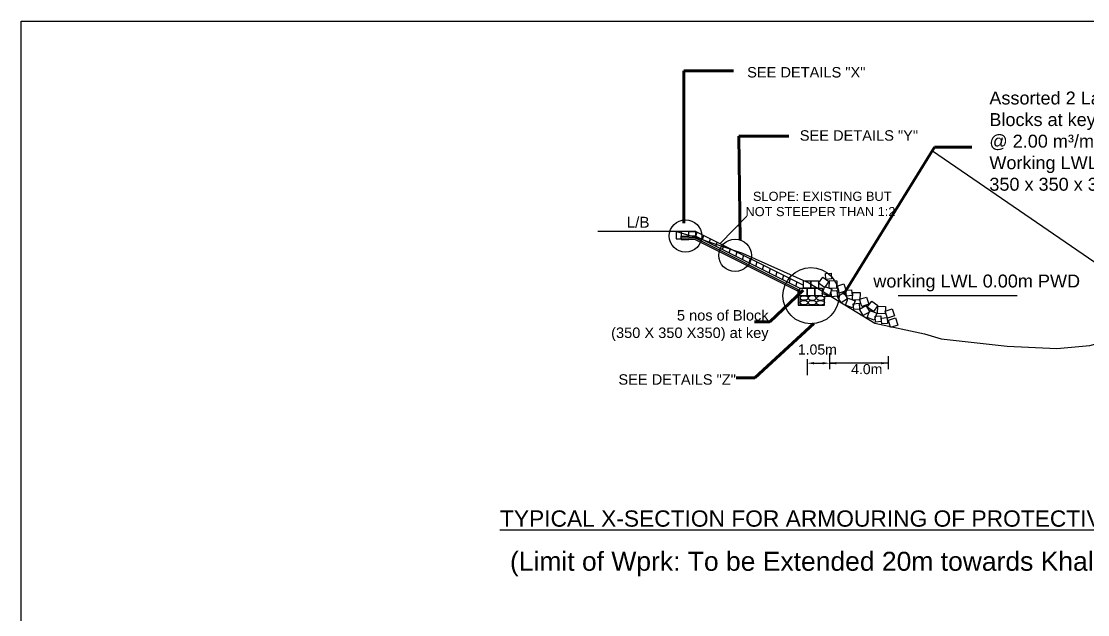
# Model space of a CAD drawing. Header units: inches. Extents: x 89000 to 1304432, y -10828 to 220529.
# Drawn here: x 731828 to 738275, y 81302 to 84888 of the extents above; entities that cross this region are included whole.
import ezdxf

# ---------------------------------------------------------------- set-up
doc = ezdxf.new("R2010")
doc.units = ezdxf.units.IN
doc.header["$LTSCALE"] = 7
doc.header["$MEASUREMENT"] = 0
doc.layers.add('LINE', color=7, linetype='Continuous')
doc.styles.get("Standard").update_dxf_attribs({"font": 'arial.ttf'})
doc.dimstyles.get("Standard").update_dxf_attribs({"dimtxt": 0.18, "dimasz": 0.18, "dimexe": 0.18, "dimexo": 0.0625, "dimgap": 0.09, "dimtad": 0, "dimtih": 1, "dimtoh": 1, "dimdec": 4, "dimzin": 0, "dimdsep": 46, "dimtxsty": 'Standard', "dimcen": 0.09, "dimadec": 0, "dimazin": 0, "dimtfac": 1, "dimtdec": 4, "dimtofl": 0, "dimtmove": 0, "dimatfit": 3, "dimfxl": 1, "dimtolj": 1, "dimtzin": 0, "dimarcsym": 0})

msp = doc.modelspace()

# ---------------------------------------------------------------- hatches: boundary and pattern name
at = {"linetype": 'Continuous', "lineweight": -3, "ltscale": 0.5}
h = msp.add_hatch(dxfattribs=at)
h.set_pattern_fill('JIS_RC_10', color=0, scale=100, style=0)
h.set_pattern_definition([(45, (687937.3, 147652.8), (-707.107, 707.107), []), (45, (688009.8, 147652.8), (-707.107, 707.107), []), (45, (688082.3, 147652.8), (-707.107, 707.107), [])])
edge = h.paths.add_edge_path()
edge.add_ellipse((736610.14473, 83215.65126), major_axis=(-24.45533, 0), ratio=0.5608000875, start_angle=0, end_angle=360, ccw=False)

# ---------------------------------------------------------------- linework, layer by layer
at = {"color": 0, "linetype": 'Continuous', "lineweight": -3, "ltscale": 0.5}
for p, q in [((735407.54946, 83618.77336), (735313.38999, 83618.77336)), ((735906.90022, 83618.77336), (735379.99704, 83618.77336)), ((735787.89957, 83618.77336), (735787.89957, 83573.77336)), ((735862.89957, 83618.77336), (735787.89957, 83618.77336)), ((735787.89957, 83573.77336), (735817.89957, 83573.77336)), ((735817.89957, 83618.77336), (735817.89957, 83588.77336)), ((735817.89957, 83588.77336), (735862.89957, 83588.77336)), ((735817.89957, 83573.77336), (735817.89957, 83588.77336)), ((735817.89957, 83578.77336), (735862.89957, 83578.77336)), ((735817.89957, 83573.77336), (735817.89957, 83568.77336)), ((735817.89957, 83568.77336), (735862.89957, 83568.77336)), ((735862.89957, 83588.77336), (735862.89957, 83618.77336)), ((735862.89957, 83618.77336), (735906.90022, 83618.77336)), ((735906.90022, 83588.77336), (735862.89957, 83588.77336)), ((735903.03803, 83578.77336), (735862.89957, 83578.77336)), ((735901.95618, 83568.77336), (735862.89957, 83568.77336)), ((735883.03803, 83588.77336), (735883.35458, 83588.61509)), ((735901.95618, 83568.77336), (736525.0127, 83257.2451)), ((735903.03803, 83578.77336), (736525.0127, 83267.78603)), ((735906.90022, 83618.77336), (736557.44738, 83293.49979)), ((735906.90022, 83588.77336), (735906.90022, 83618.77336)), ((735906.90022, 83588.77336), (735914.94994, 83614.7485)), ((735906.90022, 83588.77336), (736534.90052, 83274.77321)), ((735947.14944, 83568.64875), (735955.19917, 83594.62389)), ((735947.14944, 83568.64875), (735955.19917, 83594.62389)), ((735987.39867, 83548.52414), (735995.44839, 83574.49928)), ((735987.39867, 83548.52414), (735995.44839, 83574.49928)), ((736027.64789, 83528.39953), (736035.69761, 83554.37467)), ((736027.64789, 83528.39953), (736035.69761, 83554.37467)), ((736067.89712, 83508.27492), (736075.94684, 83534.25006)), ((736067.89712, 83508.27492), (736075.94684, 83534.25006)), ((736108.14634, 83488.15031), (736116.19606, 83514.12544)), ((736108.14634, 83488.15031), (736116.19606, 83514.12544)), ((736148.39556, 83468.02569), (736156.44528, 83494.00083)), ((736188.64479, 83447.90108), (736196.69451, 83473.87622)), ((736228.89401, 83427.77647), (736236.94373, 83453.75161)), ((736269.14323, 83407.65186), (736277.19295, 83433.627)), ((736269.14323, 83407.65186), (736277.19295, 83433.627)), ((736309.39246, 83387.52725), (736317.44218, 83413.50239)), ((736349.64168, 83367.40263), (736357.6914, 83393.37777)), ((736389.8909, 83347.27802), (736397.94062, 83373.25316)), ((736430.14013, 83327.15341), (736438.18985, 83353.12855)), ((736430.14013, 83327.15341), (736438.18985, 83353.12855)), ((736470.38935, 83307.0288), (736478.43907, 83333.00394)), ((736510.63857, 83286.90419), (736518.6883, 83312.87933)), ((736524.90052, 83229.77336), (736525.0127, 83267.78603)), ((736525.0127, 83267.78603), (736525.0127, 83173.30076)), ((736525.0127, 83229.77336), (736524.90052, 83229.77336)), ((736525.0127, 83173.30076), (736685.06414, 83173.30076)), ((736534.90052, 83229.77336), (736534.90052, 83173.30076)), ((736685.06414, 83173.30076), (736685.06414, 83226.59008)), ((736685.06414, 83226.59008), (736721.64432, 83226.59008)), ((737848.20784, 83229.77336), (737129.97547, 83229.77336)), ((736713.92331, 82883.1382), (736713.92331, 82785.45536)), ((737068.18872, 82864.08507), (737068.18872, 82785.45536)), ((736578.92376, 82846.60052), (736578.92376, 82749.64578)), ((736619.67376, 82821.85536), (736673.17331, 82821.85536)), ((737068.18872, 82821.85536), (736713.92331, 82821.85536)), ((736713.92331, 82821.85536), (736754.67331, 82821.85536))]:
    msp.add_line(p, q, dxfattribs=at)
for points in [[(735789.10997, 83618.77336), (735889.10997, 83586.77336), (736189.10997, 83486.77336), (736589.10997, 83306.77336), (736989.10997, 83064.77336), (737289.10997, 82999.77336), (737389.10997, 82969.77336), (737789.10997, 82924.77336), (738089.10997, 82909.77336), (738289.10997, 82929.77336), (738589.10997, 83009.77336), (739389.10997, 83486.77336), (739889.10997, 83521.77336), (739989.10997, 83595.77336)], [(736692.51086, 83328.53673), (736689.44913, 83363.40256), (736724.31496, 83366.46428), (736727.37668, 83331.59846), (736692.51086, 83328.53673)], [(736557.44738, 83319.77306), (736602.44723, 83319.77306), (736602.44723, 83274.77321), (736557.44738, 83274.77321), (736557.44738, 83319.77306)], [(736602.44723, 83319.77306), (736647.44708, 83319.77306), (736647.44708, 83274.77321), (736602.44723, 83274.77321), (736602.44723, 83319.77306)], [(736674.04999, 83341.80764), (736710.40856, 83315.29246), (736683.89337, 83278.93389), (736647.53481, 83305.44908), (736674.04999, 83341.80764)], [(736714.58138, 83321.18149), (736759.54, 83319.25202), (736757.61052, 83274.2934), (736712.65191, 83276.22288), (736714.58138, 83321.18149)], [(736801.76101, 83301.50523), (736815.50262, 83258.6547), (736772.65209, 83244.91308), (736758.91048, 83287.76362), (736801.76101, 83301.50523)], [(736534.90052, 83274.77321), (736579.90037, 83274.77321), (736579.90037, 83229.77336), (736534.90052, 83229.77336), (736534.90052, 83274.77321)], [(736579.90037, 83274.77321), (736624.90022, 83274.77321), (736624.90022, 83229.77336), (736579.90037, 83229.77336), (736579.90037, 83274.77321)], [(736624.90022, 83274.77321), (736669.90007, 83274.77321), (736669.90007, 83229.77336), (736624.90022, 83229.77336), (736624.90022, 83274.77321)], [(736728.95098, 83269.51507), (736712.79058, 83227.51695), (736670.79247, 83243.67735), (736686.95287, 83285.67547), (736728.95098, 83269.51507)], [(736727.42155, 83223.55474), (736724.35982, 83258.42057), (736759.22565, 83261.4823), (736762.28737, 83226.61647), (736727.42155, 83223.55474)], [(736800.30965, 83248.64926), (736823.50859, 83210.0901), (736784.94943, 83186.89115), (736761.75049, 83225.45031), (736800.30965, 83248.64926)], [(736816.54516, 83227.73614), (736813.48343, 83262.60196), (736848.34926, 83265.66369), (736851.41098, 83230.79786), (736816.54516, 83227.73614)], [(736854.42477, 83250.1344), (736899.38339, 83248.20492), (736897.45391, 83203.2463), (736852.49529, 83205.17578), (736854.42477, 83250.1344)], [(736868.79437, 83198.46797), (736852.63397, 83156.46986), (736810.63585, 83172.63026), (736826.79625, 83214.62837), (736868.79437, 83198.46797)], [(736861.18629, 83145.82803), (736858.12456, 83180.69386), (736892.99039, 83183.75558), (736896.05212, 83148.88975), (736861.18629, 83145.82803)], [(736938.56316, 83221.95623), (736952.30477, 83179.10569), (736909.45424, 83165.36408), (736895.71262, 83208.21461), (736938.56316, 83221.95623)], [(736969.54585, 83196.6784), (737005.90441, 83170.16322), (736979.38923, 83133.80466), (736943.03067, 83160.31984), (736969.54585, 83196.6784)], [(736934.07439, 83170.92254), (736957.27333, 83132.36338), (736918.71417, 83109.16444), (736895.51523, 83147.7236), (736934.07439, 83170.92254)], [(737000.38186, 83123.43748), (736984.22146, 83081.43937), (736942.22334, 83097.59977), (736958.38374, 83139.59788), (737000.38186, 83123.43748)], [(736992.77378, 83070.79754), (736989.71205, 83105.66337), (737024.57788, 83108.72509), (737027.6396, 83073.85927), (736992.77378, 83070.79754)], [(737007.42767, 83166.70017), (737052.38629, 83164.77069), (737050.45681, 83119.81207), (737005.4982, 83121.74155), (737007.42767, 83166.70017)], [(737093.86235, 83150.74605), (737107.60396, 83107.89552), (737064.75343, 83094.15391), (737051.01182, 83137.00444), (737093.86235, 83150.74605)], [(737030.74922, 83059.49977), (737027.6875, 83094.3656), (737062.55332, 83097.42732), (737065.61505, 83062.5615), (737030.74922, 83059.49977)], [(737113.09283, 83095.06729), (737126.83444, 83052.21676), (737083.98391, 83038.47515), (737070.2423, 83081.32568), (737113.09283, 83095.06729)]]:
    msp.add_lwpolyline(points, dxfattribs=at)
msp.add_circle((736602.4003, 83229.77336), 169.80215, dxfattribs=at)
for centre in [(736560.30354, 83188.06772), (736560.93995, 83215.96815), (736609.50831, 83187.75083), (736659.66642, 83187.11705), (736660.30283, 83215.01748)]:
    msp.add_ellipse(centre, major_axis=(24.751, 0), ratio=0.5541008648, dxfattribs=at)
at = {"color": 0, "linetype": 'Continuous', "lineweight": -3, "ltscale": 0.5, "extrusion": (0, 0, -1)}
msp.add_ellipse((736610.14473, 83215.65126), major_axis=(-24.45533, 0), ratio=0.5608000875, dxfattribs=at)
at = {"color": 0, "linetype": 'Continuous', "lineweight": -3, "ltscale": 0.5}
for points in [[(736619.67376, 82828.64703), (736619.67376, 82815.06369), (736578.92376, 82821.85536)], [(736673.17331, 82828.64703), (736673.17331, 82815.06369), (736713.92331, 82821.85536)], [(736754.67331, 82828.64703), (736754.67331, 82815.06369), (736713.92331, 82821.85536)], [(737027.43872, 82828.64703), (737027.43872, 82815.06369), (737068.18872, 82821.85536)]]:
    msp.add_solid(points, dxfattribs=at)
at = {"layer": 'LINE', "color": 0, "linetype": 'ByBlock', "lineweight": -3, "ltscale": 0.5}
msp.add_lwpolyline([(731827.86521, 84888.43534), (742245.50626, 84888.43534), (742245.50626, 77714.7686), (731827.86521, 77714.7686)], close=True, dxfattribs=at)
at = {"layer": 'LINE', "color": 0, "lineweight": -3, "ltscale": 0.5}
for centre in [(735843.90462, 83590.85077), (736143.67766, 83473.61476)]:
    msp.add_circle(centre, 98.143, dxfattribs=at)

# ---------------------------------------------------------------- texts
at = {"color": 7, "lineweight": 30, "ltscale": 0.18, "attachment_point": 1}
for s, insert, char_height, width in [('{\\LTYPICAL X-SECTION FOR ARMOURING OF PROTECTIVE WORK AT CONFLUENCE OF KHAL}', (734721.90343, 81931.97096), 98.488466, 6577.0551608), ('(Limit of Wprk: To be Extended 20m towards Khal from Confluence of Khal and River)', (734782.29559, 81681.57096), 114.5014632, 6118.5201198)]:
    msp.add_mtext(s, dxfattribs=dict(at, insert=insert, char_height=char_height, width=width))
at = {"layer": 'LINE', "color": 0, "linetype": 'ByBlock', "lineweight": -3, "ltscale": 0.5}
for s, p in [('1.05m', (736523.03973, 82874.17971)), ('4.0m', (736845.19241, 82755.62684))]:
    msp.add_text(s, height=60.774145, dxfattribs=at).set_placement(p)
for s, insert, char_height, attachment_point in [('SEE DETAILS "X"', (736931.60133, 84612.14279), 63.1956704, 3), ('SEE DETAILS "Y"', (737249.91099, 84230.1361), 63.1956704, 3), (' SLOPE: EXISTING BUT\\PNOT STEEPER THAN 1:2', (736659.53236, 83858.36996), 55.3628072, 2), ('L/B', (735487.99768, 83706.77505), 65.828823, 1), ('5 nos of Block \\P(350 X 350 X350) at key', (736346.07549, 83142.76926), 63.1956704, 3), ('SEE DETAILS "Z"', (736148.37987, 82755.09269), 63.1956704, 3)]:
    msp.add_mtext(s, dxfattribs=dict(at, insert=insert, char_height=char_height, attachment_point=attachment_point))
at = {"layer": 'LINE', "color": 0, "linetype": 'ByBlock', "lineweight": -3, "ltscale": 0.5, "char_height": 78.1767752, "width": 2321.3521961, "attachment_point": 1}
for s, insert in [('Assorted 2 Layers C.C Blocks (excluding Blocks at key) to be Placed / dumped \\P@ 2.00 m³/m (excluding void) at or below Working LWL as shown in the drawing. \\P350 x 350 x 350 ---------100%\\P ', (737680.89279, 84463.8907)), ('working LWL 0.00m PWD', (736979.23753, 83357.69109))]:
    msp.add_mtext(s, dxfattribs=dict(at, insert=insert))

# ---------------------------------------------------------------- leaders
at = {"color": 0, "linetype": 'Continuous', "lineweight": -3, "ltscale": 0.5}
for points in [[(738722.22947, 83153.42967), (737337.87488, 84104.4981), (737337.25355, 84108.97338)], [(736053.95464, 83545.24616), (736215.24121, 83709.94421)]]:
    msp.add_leader(points, dimstyle='Standard', override={"dimgap": 0.09, "dimtad": 0, "dimfxl": 0.15, "dimfxlon": 1}, dxfattribs=at)
at = {"layer": 'LINE', "color": 7, "lineweight": 13, "ltscale": 0.5}
for points in [[(735833.34488, 83668.49332), (735833.34488, 84588.88842), (736134.77792, 84588.88842)], [(736174.39797, 83565.40916), (736166.73334, 84193.54197), (736468.16637, 84193.54197)], [(736799.80868, 83237.5851), (737348.34972, 84127.32593), (737574.03524, 84127.2721)], [(736555.26166, 83262.32747), (736353.20357, 83072.48176), (736261.04416, 83072.41227)], [(736620.31528, 83061.1059), (736263.52078, 82732.93917), (736150.86779, 82733.03582)]]:
    msp.add_leader(points, dimstyle='Standard', override={"dimtxt": 0.9, "dimasz": 0.7, "dimclrd": 7, "dimclre": 7, "dimclrt": 7, "dimlwd": 65535, "dimlwe": 65535}, dxfattribs=at)

doc.saveas('drawing.dxf')
